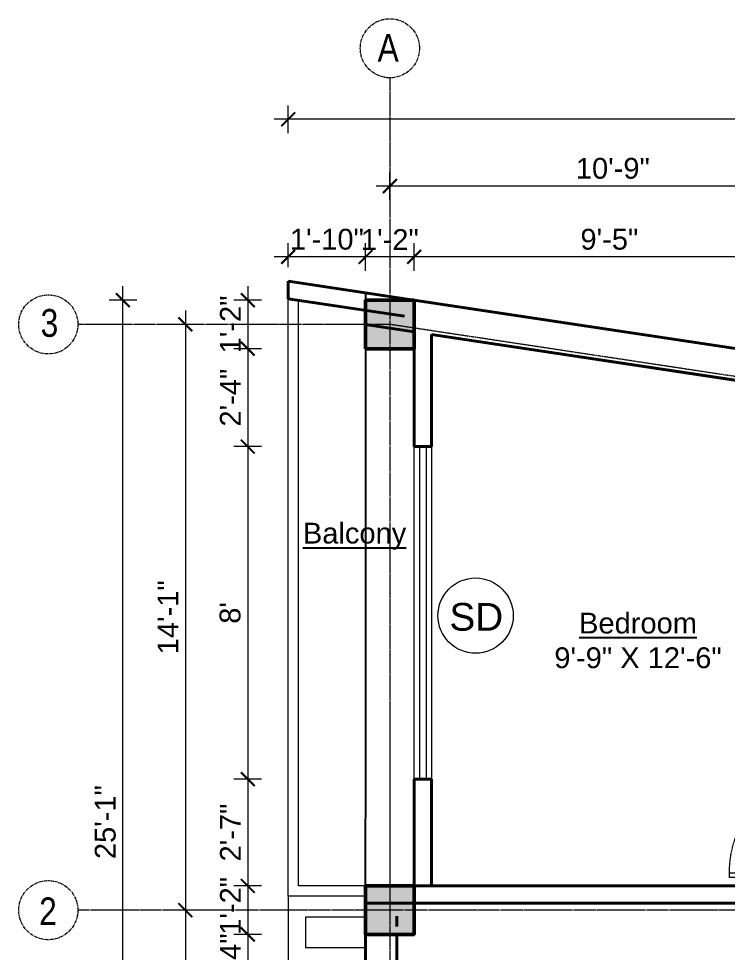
# Model space of a CAD drawing. Header units: inches. Extents: x 136316 to 155547, y -21384 to -17606.
# Drawn here: x 148834.1 to 149038.8, y -19644 to -19374.2 of the extents above; entities that cross this region are included whole.
import ezdxf

# ---------------------------------------------------------------- set-up
doc = ezdxf.new("R2010")
doc.units = ezdxf.units.IN
doc.header["$LTSCALE"] = 0.5
doc.header["$MEASUREMENT"] = 0
doc.header["$PDMODE"] = 66
doc.linetypes.add('CENTER', pattern=[2, 1.25, -0.25, 0.25, -0.25])
doc.linetypes.add('HIDDEN', pattern=[0.375, 0.25, -0.125])
for name, color, linetype, lineweight in [('Annotate-Lite.w', 177, 'Continuous', 9), ('Annotations-Bold.w', 177, 'Continuous', 13), ('C-COLUMN', 1, 'Continuous', 50), ('DIM', 4, 'Continuous', 5), ('DIM 1-100', 4, 'Continuous', 13), ('Door-Window.w', 4, 'Continuous', 15), ('PARAPET', 50, 'Continuous', 13), ('TEXT', 220, 'Continuous', 9), ('wall', 1, 'Continuous', 40), ('window', 4, 'Continuous', 13)]:
    doc.layers.add(name, color=color, linetype=linetype, lineweight=lineweight)
doc.styles.add('ARAIL', font='ARIALN.TTF')
doc.styles.add('arial.', font='arial.ttf')
doc.styles.add('gaurav', font='arial.ttf')
doc.styles.get("Standard").update_dxf_attribs({"font": 'arial.ttf'})
doc.dimstyles.new('1 by 96', dxfattribs={"dimtxt": 6, "dimasz": 4, "dimexe": 4, "dimexo": 4, "dimgap": 2, "dimtad": 1, "dimdec": 0, "dimzin": 0, "dimdsep": 46, "dimlunit": 4, "dimtxsty": 'Standard', "dimblk": 'ARCHTICK', "dimcen": 0, "dimdle": 4, "dimadec": 0, "dimazin": 0, "dimtfac": 1, "dimtdec": 0, "dimtix": 1, "dimtofl": 0, "dimtmove": 1, "dimatfit": 3, "dimldrblk": 'ARCHTICK', "dimfxl": 4, "dimfxlon": 1, "dimtolj": 1, "dimtzin": 0, "dimlwd": -1, "dimlwe": -1, "dimarcsym": 0})

# ---------------------------------------------------------------- blocks, each defined once
blk = doc.blocks.new('3-0')
at = {"ltscale": 3}
for p, q in [((11063.05, 10097.68), (11065.97, 10099.9)), ((11065.97, 10099.9), (11066.71, 10098.92)), ((11063.05, 10097.68), (11064.53, 10095.73)), ((11065.25, 10097.81), (11066.71, 10098.92)), ((11065.99, 10096.84), (11065.25, 10097.81)), ((11065.99, 10096.84), (11064.53, 10095.73)), ((11085.5, 10074.13), (11110.32, 10092.96)), ((11086.24, 10073.15), (11111.05, 10091.97)), ((11111.05, 10091.97), (11110.32, 10092.96)), ((11084.04, 10073.02), (11082.57, 10071.91)), ((11084.04, 10073.02), (11084.78, 10072.04)), ((11084.78, 10072.04), (11086.24, 10073.15)), ((11086.24, 10073.15), (11085.5, 10074.13)), ((11087.72, 10071.2), (11086.24, 10073.15)), ((11082.57, 10071.91), (11084.79, 10068.98)), ((11084.79, 10068.98), (11087.72, 10071.2))]:
    blk.add_line(p, q, dxfattribs=at)
at = {"layer": 'Door-Window.w', "color": 9, "linetype": 'HIDDEN', "lineweight": 18}
blk.add_arc((11085.5, 10074.13), 31.16, 37.1906, 127.1465, dxfattribs=at)
blk = doc.blocks.new('_ArchTick')
at = {"color": 0, "linetype": 'ByBlock', "const_width": 0.15}
blk.add_lwpolyline([(-0.5, -0.5), (0.5, 0.5)], dxfattribs=at)
blk = doc.blocks.new('*D354')
at = {"layer": 'Defpoints', "color": 0, "transparency": 16777216}
for p in [(148948.17, -19442.94), (148948.17, -19469.43), (149060.82, -19474.55)]:
    blk.add_point(p, dxfattribs=at)
at = {"layer": 'DIM 1-100', "color": 0, "transparency": 16777216}
for p, q in [((148948.17, -19446.94), (148948.17, -19438.94)), ((149060.82, -19446.94), (149060.82, -19438.94)), ((149064.82, -19442.94), (148944.17, -19442.94))]:
    blk.add_line(p, q, dxfattribs=at)
at = {"layer": 'DIM 1-100', "color": 0, "transparency": 16777216, "xscale": 4, "yscale": 4, "zscale": 4, "rotation": 180}
blk.add_blockref('_ArchTick', (148948.17, -19442.94), dxfattribs=at)
at = {"layer": 'DIM 1-100', "color": 0, "transparency": 16777216, "xscale": 4, "yscale": 4, "zscale": 4}
blk.add_blockref('_ArchTick', (149060.82, -19442.94), dxfattribs=at)
at = {"layer": 'DIM 1-100', "color": 0, "transparency": 16777216, "insert": (149004.49, -19437.88), "char_height": 6, "attachment_point": 5}
blk.add_mtext('\\A1;9\'-5"', dxfattribs=at)
blk = doc.blocks.new('*D355')
at = {"layer": 'Defpoints', "color": 0, "transparency": 16777216}
for p in [(148934.17, -19442.94), (148934.17, -19469.43), (148948.17, -19469.43)]:
    blk.add_point(p, dxfattribs=at)
at = {"layer": 'DIM 1-100', "color": 0, "transparency": 16777216}
for p, q in [((148934.17, -19446.94), (148934.17, -19438.94)), ((148948.17, -19446.94), (148948.17, -19438.94)), ((148952.17, -19442.94), (148930.17, -19442.94))]:
    blk.add_line(p, q, dxfattribs=at)
at = {"layer": 'DIM 1-100', "color": 0, "transparency": 16777216, "xscale": 4, "yscale": 4, "zscale": 4, "rotation": 180}
blk.add_blockref('_ArchTick', (148934.17, -19442.94), dxfattribs=at)
at = {"layer": 'DIM 1-100', "color": 0, "transparency": 16777216, "xscale": 4, "yscale": 4, "zscale": 4}
blk.add_blockref('_ArchTick', (148948.17, -19442.94), dxfattribs=at)
at = {"layer": 'DIM 1-100', "color": 0, "transparency": 16777216, "insert": (148941.17, -19437.93), "char_height": 6, "attachment_point": 5}
blk.add_mtext('\\A1;1\'-2"', dxfattribs=at)
blk = doc.blocks.new('*D356')
at = {"layer": 'Defpoints', "color": 0, "transparency": 16777216}
for p in [(148911.84, -19442.94), (148911.84, -19449.95), (148934.17, -19469.43)]:
    blk.add_point(p, dxfattribs=at)
at = {"layer": 'DIM 1-100', "color": 0, "transparency": 16777216}
for p, q in [((148911.84, -19445.95), (148911.84, -19438.94)), ((148934.17, -19446.94), (148934.17, -19438.94)), ((148938.17, -19442.94), (148907.84, -19442.94))]:
    blk.add_line(p, q, dxfattribs=at)
at = {"layer": 'DIM 1-100', "color": 0, "transparency": 16777216, "xscale": 4, "yscale": 4, "zscale": 4, "rotation": 180}
blk.add_blockref('_ArchTick', (148911.84, -19442.94), dxfattribs=at)
at = {"layer": 'DIM 1-100', "color": 0, "transparency": 16777216, "xscale": 4, "yscale": 4, "zscale": 4}
blk.add_blockref('_ArchTick', (148934.17, -19442.94), dxfattribs=at)
at = {"layer": 'DIM 1-100', "color": 0, "transparency": 16777216, "insert": (148923, -19437.88), "char_height": 6, "attachment_point": 5}
blk.add_mtext('\\A1;1\'-10"', dxfattribs=at)
blk = doc.blocks.new('*D359')
at = {"layer": 'Defpoints', "color": 0, "transparency": 16777216}
for p in [(148941.17, -19422.48), (148941.17, -19462.43), (149069.82, -19486.55)]:
    blk.add_point(p, dxfattribs=at)
at = {"layer": 'DIM 1-100', "color": 0, "transparency": 16777216}
for p, q in [((148941.17, -19426.48), (148941.17, -19418.48)), ((149069.82, -19426.48), (149069.82, -19418.48)), ((149073.82, -19422.48), (148937.17, -19422.48))]:
    blk.add_line(p, q, dxfattribs=at)
at = {"layer": 'DIM 1-100', "color": 0, "transparency": 16777216, "xscale": 4, "yscale": 4, "zscale": 4, "rotation": 180}
blk.add_blockref('_ArchTick', (148941.17, -19422.48), dxfattribs=at)
at = {"layer": 'DIM 1-100', "color": 0, "transparency": 16777216, "xscale": 4, "yscale": 4, "zscale": 4}
blk.add_blockref('_ArchTick', (149069.82, -19422.48), dxfattribs=at)
at = {"layer": 'DIM 1-100', "color": 0, "transparency": 16777216, "insert": (149005.49, -19417.41), "char_height": 6, "attachment_point": 5}
blk.add_mtext('\\A1;10\'-9"', dxfattribs=at)
blk = doc.blocks.new('*D284')
at = {"layer": 'Defpoints', "color": 0, "transparency": 16777216}
for p in [(148911.84, -19403.23), (148911.84, -19449.95), (149335.85, -19513.97)]:
    blk.add_point(p, dxfattribs=at)
at = {"layer": 'DIM 1-100', "color": 0, "transparency": 16777216}
for p, q in [((148911.84, -19407.23), (148911.84, -19399.23)), ((149335.85, -19407.23), (149335.85, -19399.23)), ((149339.85, -19403.23), (148907.84, -19403.23))]:
    blk.add_line(p, q, dxfattribs=at)
at = {"layer": 'DIM 1-100', "color": 0, "transparency": 16777216, "xscale": 4, "yscale": 4, "zscale": 4, "rotation": 180}
blk.add_blockref('_ArchTick', (148911.84, -19403.23), dxfattribs=at)
at = {"layer": 'DIM 1-100', "color": 0, "transparency": 16777216, "xscale": 4, "yscale": 4, "zscale": 4}
blk.add_blockref('_ArchTick', (149335.85, -19403.23), dxfattribs=at)
at = {"layer": 'DIM 1-100', "color": 0, "transparency": 16777216, "insert": (149123.84, -19398.16), "char_height": 6, "attachment_point": 5}
blk.add_mtext('\\A1;35\'-4"', dxfattribs=at)
blk = doc.blocks.new('*D293')
at = {"layer": 'Defpoints', "color": 0, "transparency": 16777216}
for p in [(148934.17, -19455.43), (148900.17, -19469.43), (148934.17, -19469.43)]:
    blk.add_point(p, dxfattribs=at)
at = {"layer": 'DIM 1-100', "color": 0, "transparency": 16777216}
for p, q in [((148900.17, -19451.43), (148900.17, -19473.43)), ((148904.17, -19455.43), (148896.17, -19455.43)), ((148904.17, -19469.43), (148896.17, -19469.43))]:
    blk.add_line(p, q, dxfattribs=at)
at = {"layer": 'DIM 1-100', "color": 0, "transparency": 16777216, "xscale": 4, "yscale": 4, "zscale": 4}
for p, rotation in [((148900.17, -19455.43), 90), ((148900.17, -19469.43), 270)]:
    blk.add_blockref('_ArchTick', p, dxfattribs=dict(at, rotation=rotation))
at = {"layer": 'DIM 1-100', "color": 0, "transparency": 16777216, "insert": (148895.16, -19462.43), "char_height": 6, "attachment_point": 5, "rotation": 90}
blk.add_mtext('\\A1;1\'-2"', dxfattribs=at)
blk = doc.blocks.new('*D360')
at = {"layer": 'Defpoints', "color": 0, "transparency": 16777216}
for p in [(148934.17, -19469.43), (148900.17, -19497.69), (148948.17, -19497.69)]:
    blk.add_point(p, dxfattribs=at)
at = {"layer": 'DIM 1-100', "color": 0, "transparency": 16777216}
for p, q in [((148900.17, -19465.43), (148900.17, -19501.69)), ((148904.17, -19469.43), (148896.17, -19469.43)), ((148904.17, -19497.69), (148896.17, -19497.69))]:
    blk.add_line(p, q, dxfattribs=at)
at = {"layer": 'DIM 1-100', "color": 0, "transparency": 16777216, "xscale": 4, "yscale": 4, "zscale": 4}
for p, rotation in [((148900.17, -19469.43), 90), ((148900.17, -19497.69), 270)]:
    blk.add_blockref('_ArchTick', p, dxfattribs=dict(at, rotation=rotation))
at = {"layer": 'DIM 1-100', "color": 0, "transparency": 16777216, "insert": (148895.16, -19483.56), "char_height": 6, "attachment_point": 5, "rotation": 90}
blk.add_mtext('\\A1;2\'-4"', dxfattribs=at)
blk = doc.blocks.new('*D361')
at = {"layer": 'Defpoints', "color": 0, "transparency": 16777216}
for p in [(148948.17, -19497.69), (148900.17, -19593.69), (148948.17, -19593.69)]:
    blk.add_point(p, dxfattribs=at)
at = {"layer": 'DIM 1-100', "color": 0, "transparency": 16777216}
for p, q in [((148900.17, -19493.69), (148900.17, -19597.69)), ((148904.17, -19497.69), (148896.17, -19497.69)), ((148904.17, -19593.69), (148896.17, -19593.69))]:
    blk.add_line(p, q, dxfattribs=at)
at = {"layer": 'DIM 1-100', "color": 0, "transparency": 16777216, "xscale": 4, "yscale": 4, "zscale": 4}
for p, rotation in [((148900.17, -19497.69), 90), ((148900.17, -19593.69), 270)]:
    blk.add_blockref('_ArchTick', p, dxfattribs=dict(at, rotation=rotation))
at = {"layer": 'DIM 1-100', "color": 0, "transparency": 16777216, "insert": (148895.1, -19545.69), "char_height": 6, "attachment_point": 5, "rotation": 90}
blk.add_mtext("\\A1;8'", dxfattribs=at)
blk = doc.blocks.new('*D362')
at = {"layer": 'Defpoints', "color": 0, "transparency": 16777216}
for p in [(148948.17, -19593.69), (148900.17, -19624.5), (148948.17, -19624.5)]:
    blk.add_point(p, dxfattribs=at)
at = {"layer": 'DIM 1-100', "color": 0, "transparency": 16777216}
for p, q in [((148900.17, -19589.69), (148900.17, -19628.5)), ((148904.17, -19593.69), (148896.17, -19593.69)), ((148904.17, -19624.5), (148896.17, -19624.5))]:
    blk.add_line(p, q, dxfattribs=at)
at = {"layer": 'DIM 1-100', "color": 0, "transparency": 16777216, "xscale": 4, "yscale": 4, "zscale": 4}
for p, rotation in [((148900.17, -19593.69), 90), ((148900.17, -19624.5), 270)]:
    blk.add_blockref('_ArchTick', p, dxfattribs=dict(at, rotation=rotation))
at = {"layer": 'DIM 1-100', "color": 0, "transparency": 16777216, "insert": (148895.16, -19609.1), "char_height": 6, "attachment_point": 5, "rotation": 90}
blk.add_mtext('\\A1;2\'-7"', dxfattribs=at)
blk = doc.blocks.new('*D363')
at = {"layer": 'Defpoints', "color": 0, "transparency": 16777216}
for p in [(148948.17, -19624.5), (148900.17, -19638.5), (148934.17, -19638.5)]:
    blk.add_point(p, dxfattribs=at)
at = {"layer": 'DIM 1-100', "color": 0, "transparency": 16777216}
for p, q in [((148900.17, -19620.5), (148900.17, -19642.5)), ((148904.17, -19624.5), (148896.17, -19624.5)), ((148904.17, -19638.5), (148896.17, -19638.5))]:
    blk.add_line(p, q, dxfattribs=at)
at = {"layer": 'DIM 1-100', "color": 0, "transparency": 16777216, "xscale": 4, "yscale": 4, "zscale": 4}
for p, rotation in [((148900.17, -19624.5), 90), ((148900.17, -19638.5), 270)]:
    blk.add_blockref('_ArchTick', p, dxfattribs=dict(at, rotation=rotation))
at = {"layer": 'DIM 1-100', "color": 0, "transparency": 16777216, "insert": (148895.16, -19630.26), "char_height": 6, "attachment_point": 5, "rotation": 90}
blk.add_mtext('\\A1;1\'-2"', dxfattribs=at)
blk = doc.blocks.new('*D364')
at = {"layer": 'Defpoints', "color": 0, "transparency": 16777216}
for p in [(148934.17, -19638.5), (148900.17, -19654.61), (148934.17, -19654.61)]:
    blk.add_point(p, dxfattribs=at)
at = {"layer": 'DIM 1-100', "color": 0, "transparency": 16777216}
for p, q in [((148900.17, -19634.5), (148900.17, -19658.61)), ((148904.17, -19638.5), (148896.17, -19638.5)), ((148904.17, -19654.61), (148896.17, -19654.61))]:
    blk.add_line(p, q, dxfattribs=at)
at = {"layer": 'DIM 1-100', "color": 0, "transparency": 16777216, "xscale": 4, "yscale": 4, "zscale": 4}
for p, rotation in [((148900.17, -19638.5), 90), ((148900.17, -19654.61), 270)]:
    blk.add_blockref('_ArchTick', p, dxfattribs=dict(at, rotation=rotation))
at = {"layer": 'DIM 1-100', "color": 0, "transparency": 16777216, "insert": (148895.16, -19646.56), "char_height": 6, "attachment_point": 5, "rotation": 90}
blk.add_mtext('\\A1;1\'-4"', dxfattribs=at)
blk = doc.blocks.new('*D294')
at = {"layer": 'Defpoints', "color": 0, "transparency": 16777216}
for p in [(148934.25, -19462.43), (148882.17, -19631.5), (148934.17, -19631.5)]:
    blk.add_point(p, dxfattribs=at)
at = {"layer": 'DIM 1-100', "color": 0, "transparency": 16777216}
for p, q in [((148882.17, -19458.43), (148882.17, -19635.5)), ((148886.17, -19462.43), (148878.17, -19462.43)), ((148886.17, -19631.5), (148878.17, -19631.5))]:
    blk.add_line(p, q, dxfattribs=at)
at = {"layer": 'DIM 1-100', "color": 0, "transparency": 16777216, "xscale": 4, "yscale": 4, "zscale": 4}
for p, rotation in [((148882.17, -19462.43), 90), ((148882.17, -19631.5), 270)]:
    blk.add_blockref('_ArchTick', p, dxfattribs=dict(at, rotation=rotation))
at = {"layer": 'DIM 1-100', "color": 0, "transparency": 16777216, "insert": (148877.16, -19546.97), "char_height": 6, "attachment_point": 5, "rotation": 90}
blk.add_mtext('\\A1;14\'-1"', dxfattribs=at)
blk = doc.blocks.new('*D295')
at = {"layer": 'Defpoints', "color": 0, "transparency": 16777216}
for p in [(148934.17, -19631.5), (148882.17, -19749.73), (148934.17, -19749.73)]:
    blk.add_point(p, dxfattribs=at)
at = {"layer": 'DIM 1-100', "color": 0, "transparency": 16777216}
for p, q in [((148882.17, -19627.5), (148882.17, -19753.73)), ((148886.17, -19631.5), (148878.17, -19631.5)), ((148886.17, -19749.73), (148878.17, -19749.73))]:
    blk.add_line(p, q, dxfattribs=at)
at = {"layer": 'DIM 1-100', "color": 0, "transparency": 16777216, "xscale": 4, "yscale": 4, "zscale": 4}
for p, rotation in [((148882.17, -19631.5), 90), ((148882.17, -19749.73), 270)]:
    blk.add_blockref('_ArchTick', p, dxfattribs=dict(at, rotation=rotation))
at = {"layer": 'DIM 1-100', "color": 0, "transparency": 16777216, "insert": (148877.1, -19690.61), "char_height": 6, "attachment_point": 5, "rotation": 90}
blk.add_mtext('\\A1;9\'-10"', dxfattribs=at)
blk = doc.blocks.new('*D296')
at = {"layer": 'Defpoints', "color": 0, "transparency": 16777216}
for p in [(148864.17, -19455.43), (148934.17, -19455.43), (148934.17, -19756.73)]:
    blk.add_point(p, dxfattribs=at)
at = {"layer": 'DIM 1-100', "color": 0, "transparency": 16777216}
for p, q in [((148864.17, -19760.73), (148864.17, -19451.43)), ((148868.17, -19455.43), (148860.17, -19455.43)), ((148868.17, -19756.73), (148860.17, -19756.73))]:
    blk.add_line(p, q, dxfattribs=at)
at = {"layer": 'DIM 1-100', "color": 0, "transparency": 16777216, "xscale": 4, "yscale": 4, "zscale": 4}
for p, rotation in [((148864.17, -19455.43), 90), ((148864.17, -19756.73), 270)]:
    blk.add_blockref('_ArchTick', p, dxfattribs=dict(at, rotation=rotation))
at = {"layer": 'DIM 1-100', "color": 0, "transparency": 16777216, "insert": (148859.1, -19606.08), "char_height": 6, "attachment_point": 5, "rotation": 90}
blk.add_mtext('\\A1;25\'-1"', dxfattribs=at)

msp = doc.modelspace()

# ---------------------------------------------------------------- hatches: boundary and pattern name
at = {"layer": 'C-COLUMN'}
h = msp.add_hatch(color=256, dxfattribs=at)
h.dxf.hatch_style = 1
h.paths.add_polyline_path([(148948.17, -19455.43), (148934.17, -19455.43), (148934.17, -19469.43), (148948.17, -19469.43)])
h = msp.add_hatch(color=256, dxfattribs=at)
h.dxf.hatch_style = 1
h.paths.add_polyline_path([(148948.17, -19624.5), (148934.17, -19624.5), (148934.17, -19638.5), (148948.17, -19638.5)])

# ---------------------------------------------------------------- linework, layer by layer
at = {"layer": 'Annotate-Lite.w', "ltscale": 0.005}
msp.add_circle((148965.89, -19546.48), 10.86, dxfattribs=at)
at = {"layer": 'Annotations-Bold.w', "linetype": 'CENTER', "ltscale": 0.3}
for p, q in [((148941.17, -19391.25), (148941.17, -19838)), ((149411.39, -19631.5), (148851.17, -19631.5))]:
    msp.add_line(p, q, dxfattribs=at)
msp.add_lwpolyline([(149411.39, -19520.9), (149328.38, -19520.9), (149185.32, -19499.29), (149067.82, -19481.55), (148941.17, -19462.43), (148851.17, -19462.43)], dxfattribs=at)
at = {"layer": 'Annotations-Bold.w', "linetype": 'CENTER', "ltscale": 1.5}
for centre in [(148941.17, -19382.72), (148842.64, -19462.43), (148842.64, -19631.5)]:
    msp.add_circle(centre, 8.53, dxfattribs=at)
at = {"layer": 'C-COLUMN'}
for points in [[(148934.17, -19469.43), (148948.17, -19469.43), (148948.17, -19455.43), (148934.17, -19455.43)], [(148934.17, -19638.5), (148948.17, -19638.5), (148948.17, -19624.5), (148934.17, -19624.5)]]:
    msp.add_lwpolyline(points, close=True, dxfattribs=at)
at = {"layer": 'Defpoints'}
msp.add_lwpolyline([(149335.85, -19513.97), (149326.27, -19756.73), (148934.17, -19756.73), (148934.28, -19453.33), (149335.85, -19513.97)], dxfattribs=at)
at = {"layer": 'DIM'}
for p, q in [((148949.67, -19497.69), (148949.67, -19593.69)), ((148951.67, -19497.69), (148951.67, -19593.69))]:
    msp.add_line(p, q, dxfattribs=at)
at = {"layer": 'PARAPET', "ltscale": 100}
for p, q in [((148911.84, -19627.5), (148911.84, -19455)), ((148914.84, -19624.5), (148914.84, -19455.46)), ((148934.17, -19624.5), (148914.84, -19624.5)), ((148934.17, -19627.5), (148911.84, -19627.5)), ((148911.84, -19627.5), (148911.84, -19778.73)), ((148934.17, -19633.5), (148916.86, -19633.5)), ((148916.86, -19633.5), (148916.86, -19642.31)), ((148916.86, -19642.31), (148934.17, -19642.31))]:
    msp.add_line(p, q, dxfattribs=at)
at = {"layer": 'wall'}
for p, q in [((148911.84, -19449.95), (148946.17, -19455.13)), ((148911.84, -19455), (148911.84, -19449.95)), ((148911.84, -19455), (148945.42, -19460.07)), ((149192.32, -19492.29), (148946.17, -19455.13)), ((149192.32, -19492.29), (148946.17, -19455.13)), ((149192.32, -19492.29), (148948.17, -19455.43)), ((148953.17, -19497.69), (148953.17, -19465.29)), ((148948.17, -19497.69), (148948.17, -19467.13)), ((148953.17, -19497.69), (148948.17, -19497.69)), ((148948.17, -19624.5), (148948.17, -19593.69)), ((148953.17, -19593.69), (148948.17, -19593.69)), ((148953.17, -19624.5), (148953.17, -19593.69)), ((148943.17, -19636.25), (148943.17, -19633.25)), ((148934.17, -19654.61), (148934.17, -19638.5)), ((148943.17, -19654.61), (148943.17, -19638.5))]:
    msp.add_line(p, q, dxfattribs=at)
for points in [[(148948.17, -19464.53), (148934.17, -19462.42)], [(148948.17, -19464.53), (148934.17, -19462.42)], [(149178.32, -19499.29), (148953.17, -19465.29)], [(149060.82, -19481.55), (148953.17, -19465.29)], [(148934.17, -19624.5), (149084.57, -19624.5), (149084.57, -19638.5)], [(148934.17, -19629.5), (149079.57, -19629.5), (149079.57, -19638.5)]]:
    msp.add_lwpolyline(points, dxfattribs=at)
at = {"layer": 'window'}
for p, q in [((148948.17, -19593.69), (148948.17, -19497.69)), ((148953.17, -19497.69), (148953.17, -19593.69))]:
    msp.add_line(p, q, dxfattribs=at)

# ---------------------------------------------------------------- block references
at = {"layer": 'Door-Window.w', "linetype": 'ByBlock', "xscale": -0.9997905232426018, "yscale": 0.9997905232426019, "zscale": 0.9997905232426019, "rotation": 37.19059523916115}
msp.add_blockref('3-0', (163987.67, -20945.06), dxfattribs=at)

# ---------------------------------------------------------------- texts
at = {"layer": 'Annotate-Lite.w', "ltscale": 0.005, "insert": (148958.35, -19542.83), "char_height": 8, "attachment_point": 1, "style": 'gaurav'}
msp.add_mtext_dynamic_manual_height_columns('SD', width=8, gutter_width=100, heights=[0], dxfattribs=at)
at = {"layer": 'Annotations-Bold.w', "linetype": 'CENTER', "ltscale": 1.5, "char_height": 8, "attachment_point": 1, "style": 'ARAIL'}
for s, insert in [('A', (148937.63, -19378.58)), ('3', (148840.42, -19458)), ('2', (148839.99, -19627.83))]:
    msp.add_mtext_dynamic_manual_height_columns(s, width=6.5393, gutter_width=100, heights=[0], dxfattribs=dict(at, insert=insert))
at = {"layer": 'TEXT', "lineweight": -2, "char_height": 6, "width": 127.5059, "attachment_point": 5, "style": 'arial.'}
for s, insert in [('{\\LBalcony}', (148930.99, -19523.58)), ('{\\LBedroom\\P}9\'-9" X 12\'-6"', (149012.75, -19553.68))]:
    msp.add_mtext(s, dxfattribs=dict(at, insert=insert))

# ---------------------------------------------------------------- dimensions: what is measured, and where the dimension line sits
at = {"layer": 'DIM 1-100'}
for base, p1, p2, picture, middle in [((148911.84, -19403.23), (149335.85, -19513.97), (148911.84, -19449.95), '*D284', (149123.84, -19398.16)), ((148941.17, -19422.48), (149069.82, -19486.55), (148941.17, -19462.43), '*D359', (149005.49, -19417.41)), ((148948.17, -19442.94), (149060.82, -19474.55), (148948.17, -19469.43), '*D354', (149004.49, -19437.88))]:
    dim = msp.add_linear_dim(base=base, p1=p1, p2=p2, dimstyle='1 by 96', dxfattribs=at)
    dim.commit()
    dim.dimension.update_dxf_attribs({"geometry": picture, "text_midpoint": middle})
for base, p1, p2, picture, middle in [((148911.84, -19442.94), (148934.17, -19469.43), (148911.84, -19449.95), '*D356', (148923, -19442.94)), ((148934.17, -19442.94), (148948.17, -19469.43), (148934.17, -19469.43), '*D355', (148941.17, -19442.94))]:
    dim = msp.add_linear_dim(base=base, p1=p1, p2=p2, dimstyle='1 by 96', dxfattribs=at)
    dim.commit()
    dim.dimension.update_dxf_attribs({"geometry": picture, "text_midpoint": middle, "dimtype": 160})
for base, p1, p2, picture, middle in [((148864.17, -19455.43), (148934.17, -19756.73), (148934.17, -19455.43), '*D296', (148859.1, -19606.08)), ((148882.17, -19631.5), (148934.25, -19462.43), (148934.17, -19631.5), '*D294', (148877.16, -19546.97)), ((148900.17, -19497.69), (148934.17, -19469.43), (148948.17, -19497.69), '*D360', (148895.16, -19483.56)), ((148900.17, -19593.69), (148948.17, -19497.69), (148948.17, -19593.69), '*D361', (148895.1, -19545.69)), ((148900.17, -19624.5), (148948.17, -19593.69), (148948.17, -19624.5), '*D362', (148895.16, -19609.1)), ((148882.17, -19749.73), (148934.17, -19631.5), (148934.17, -19749.73), '*D295', (148877.1, -19690.61))]:
    dim = msp.add_linear_dim(base=base, p1=p1, p2=p2, angle=90, dimstyle='1 by 96', dxfattribs=at)
    dim.commit()
    dim.dimension.update_dxf_attribs({"geometry": picture, "text_midpoint": middle})
for base, p1, p2, picture, middle in [((148900.17, -19469.43), (148934.17, -19455.43), (148934.17, -19469.43), '*D293', (148900.17, -19462.43)), ((148900.17, -19638.5), (148948.17, -19624.5), (148934.17, -19638.5), '*D363', (148900.17, -19630.26)), ((148900.17, -19654.61), (148934.17, -19638.5), (148934.17, -19654.61), '*D364', (148900.17, -19646.56))]:
    dim = msp.add_linear_dim(base=base, p1=p1, p2=p2, angle=90, dimstyle='1 by 96', dxfattribs=at)
    dim.commit()
    dim.dimension.update_dxf_attribs({"geometry": picture, "text_midpoint": middle, "dimtype": 160})

doc.saveas('drawing.dxf')
